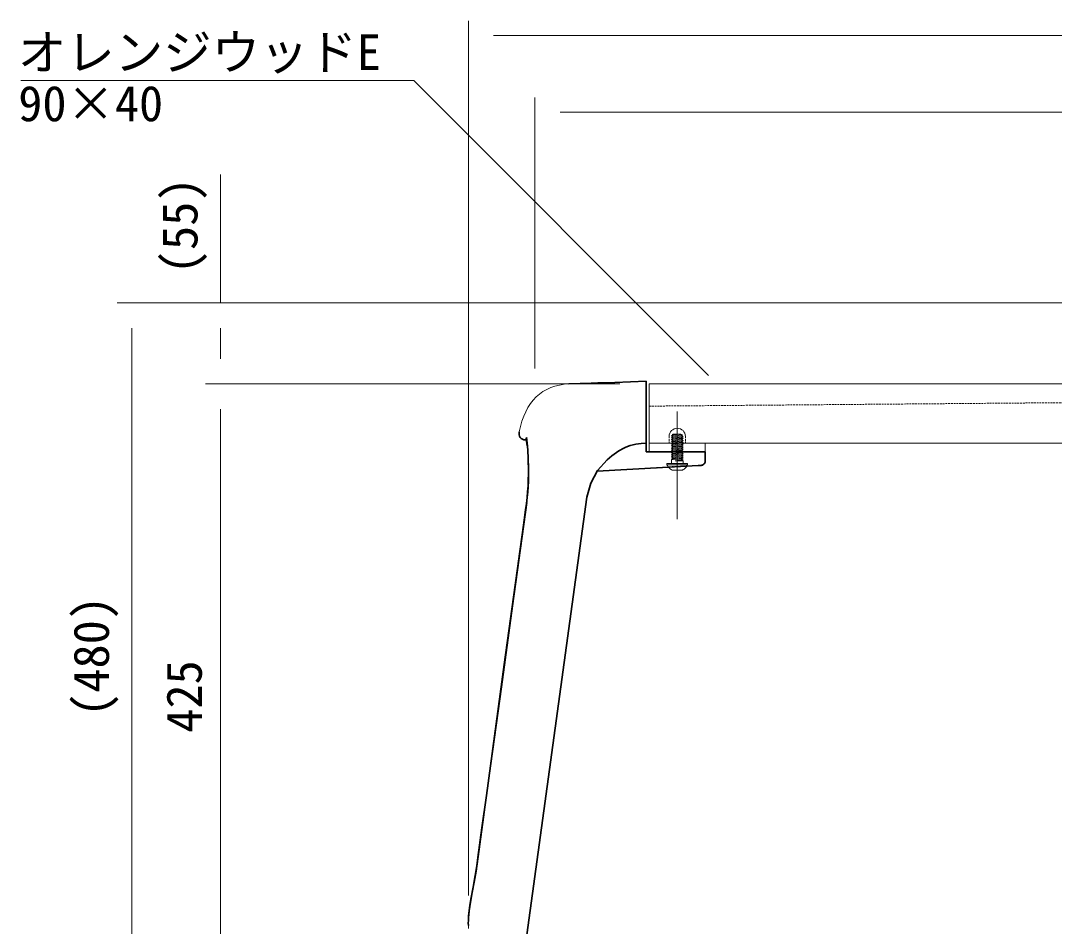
# Model space of a CAD drawing. Units: millimetres, scale not verified. Extents: x -2100 to 2100, y -1485 to 1485.
# Drawn here: x -1579 to -879, y 226 to 840 of the extents above; entities that cross this region are included whole.
import ezdxf
from ezdxf.enums import TextEntityAlignment as Align

# ---------------------------------------------------------------- set-up
doc = ezdxf.new("R2010")
doc.units = ezdxf.units.MM
doc.header["$LTSCALE"] = 5
doc.linetypes.add('USER1', pattern=[50.8, 31.75, -6.35, 6.35, -6.35])
doc.linetypes.add('USER2', pattern=[0.375, 0.25, -0.125])
for name, color, linetype, lineweight in [('0-A_D-STR', 1, 'Continuous', 18), ('0-B_D-BMK', 2, 'USER1', 13), ('0-C_D-STR-HIDDEN', 2, 'USER2', 13), ('0-D_D-STR-HTXT', 7, 'Continuous', 13), ('0-F_D-STR-DIM', 7, 'Continuous', 13), ('1-1_AM_5', 7, 'Continuous', 13)]:
    doc.layers.add(name, color=color, linetype=linetype, lineweight=lineweight)
doc.styles.add('ＭＳ ゴシック', font='')
doc.styles.get('ＭＳ ゴシック').set_extended_font_data('MS Gothic')

msp = doc.modelspace()

# ---------------------------------------------------------------- linework, layer by layer
at = {"layer": '0-A_D-STR', "lineweight": 30}
for p, q in [((-1155.022, 595.48), (-1176.21, 594.74)), ((-1155.022, 560.41), (-1155.022, 595.48)), ((-1207.352, 593.652), (-1199.676, 593.92)), ((-1199.676, 593.92), (-1196.882, 594.018)), ((-1186.981, 594.364), (-1187.077, 594.36)), ((-1155.022, 558.471), (-1155.022, 560.41)), ((-1236.117, 555.744), (-1236.814, 555.805)), ((-1158.325, 553.358), (-1155.022, 553.473)), ((-1155.022, 547.648), (-1155.022, 553.473)), ((-1178.261, 545.095), (-1173.574, 548.301)), ((-1155.022, 547.648), (-1119.848, 547.648)), ((-1119.848, 547.648), (-1115.022, 547.648)), ((-1115.022, 547.648), (-1115.022, 541.488)), ((-1119.796, 538.39), (-1188.147, 534.653)), ((-1119.796, 538.39), (-1119.052, 538.429)), ((-1235.793, 220.534), (-1195.124, 517.103))]:
    msp.add_line(p, q, dxfattribs=at)
at = {"layer": '0-A_D-STR', "lineweight": 5}
msp.add_line((-1126.977, 538.964), (-1140.977, 538.964), dxfattribs=at)
at = {"layer": '0-A_D-STR', "lineweight": 30}
for points in [[(-1187.077, 594.36), (-1187.7, 594.339), (-1196.882, 594.018)], [(-1176.21, 594.74), (-1186.412, 594.384), (-1187.077, 594.36)], [(-1155.022, 553.473), (-1155.022, 553.577), (-1155.022, 553.874), (-1155.022, 554.338), (-1155.022, 554.936), (-1155.022, 555.66), (-1155.022, 556.508), (-1155.022, 557.456), (-1155.022, 558.471)], [(-1173.574, 548.301), (-1173.56, 548.309), (-1173.546, 548.318), (-1173.532, 548.326), (-1173.518, 548.334), (-1173.504, 548.343), (-1173.49, 548.351), (-1173.475, 548.359), (-1173.461, 548.368), (-1173.447, 548.376), (-1173.433, 548.384), (-1173.419, 548.393), (-1173.405, 548.401), (-1173.391, 548.409), (-1173.377, 548.418), (-1173.363, 548.426), (-1173.349, 548.434), (-1173.335, 548.442), (-1173.321, 548.451), (-1173.307, 548.459), (-1173.292, 548.467), (-1173.278, 548.476), (-1173.264, 548.484), (-1173.25, 548.492), (-1173.236, 548.5), (-1173.222, 548.509), (-1173.208, 548.517), (-1173.194, 548.525), (-1173.18, 548.533), (-1173.166, 548.541), (-1173.151, 548.55), (-1173.137, 548.558), (-1173.123, 548.566), (-1173.109, 548.574), (-1173.095, 548.582), (-1173.081, 548.591), (-1173.066, 548.599), (-1173.052, 548.607), (-1173.038, 548.615), (-1173.024, 548.623)], [(-1173.024, 548.623), (-1173.01, 548.632), (-1172.996, 548.64), (-1172.981, 548.648), (-1172.967, 548.656), (-1172.953, 548.664), (-1172.939, 548.672), (-1172.925, 548.681), (-1172.91, 548.689), (-1172.896, 548.697), (-1172.882, 548.705), (-1172.868, 548.713), (-1172.853, 548.721), (-1172.839, 548.729), (-1172.825, 548.738), (-1172.811, 548.746), (-1172.796, 548.754), (-1172.782, 548.762), (-1172.768, 548.77), (-1172.754, 548.778), (-1172.739, 548.786), (-1172.725, 548.794)], [(-1195.124, 517.103), (-1192.614, 526.413), (-1187.923, 534.974), (-1181.443, 542.388), (-1178.261, 545.095)], [(-1147.172, 536.955), (-1147.119, 536.958), (-1137.389, 537.468), (-1136.434, 537.518)], [(-1119.052, 538.429), (-1118.427, 538.462), (-1118.234, 538.472), (-1118.065, 538.481), (-1117.865, 538.491)], [(-1236.725, 508.75), (-1237.507, 503.05), (-1239.084, 491.554), (-1240.654, 480.107), (-1242.219, 468.701), (-1243.782, 457.309), (-1251.139, 403.68), (-1263.301, 315.037), (-1266.306, 293.134), (-1269.074, 272.955), (-1269.83, 267.446), (-1270.874, 260.768), (-1272.25, 253.022), (-1273.729, 244.798), (-1274.391, 240.744), (-1274.928, 236.908), (-1275.301, 233.454), (-1275.499, 230.559), (-1275.548, 228.407), (-1275.506, 227.176), (-1275.474, 226.951)]]:
    msp.add_lwpolyline(points, dxfattribs=at)
at = {"layer": '0-A_D-STR', "lineweight": 5}
for points in [[(-1131.601, 559.764), (-1136.895, 559.764), (-1137.436, 559.452), (-1136.895, 559.139), (-1137.977, 558.514), (-1130.519, 559.139)], [(-1130.519, 559.139), (-1137.977, 558.514), (-1136.895, 557.889), (-1131.06, 558.514)], [(-1131.06, 558.514), (-1136.895, 557.889), (-1137.977, 557.264), (-1129.977, 557.889)], [(-1129.977, 557.889), (-1137.977, 557.264), (-1136.895, 556.639), (-1131.06, 557.264)], [(-1131.06, 557.264), (-1136.895, 556.639), (-1137.977, 556.014), (-1129.977, 556.639)], [(-1129.977, 556.639), (-1137.977, 556.014), (-1136.895, 555.389), (-1131.06, 556.014)], [(-1131.06, 556.014), (-1136.895, 555.389), (-1137.977, 554.764), (-1129.977, 555.389)], [(-1129.977, 555.389), (-1137.977, 554.764), (-1136.895, 554.139), (-1131.06, 554.764)], [(-1131.06, 554.764), (-1136.895, 554.139), (-1137.977, 553.514), (-1129.977, 554.139)], [(-1129.977, 554.139), (-1137.977, 553.514), (-1136.895, 552.889), (-1131.06, 553.514)], [(-1131.06, 553.514), (-1136.895, 552.889), (-1137.977, 552.264), (-1129.977, 552.889)], [(-1129.977, 552.889), (-1137.977, 552.264), (-1136.895, 551.639), (-1131.06, 552.264)], [(-1131.06, 552.264), (-1136.895, 551.639), (-1137.977, 551.014), (-1129.977, 551.639)], [(-1129.977, 551.639), (-1137.977, 551.014), (-1136.895, 550.389), (-1131.06, 551.014)], [(-1131.06, 551.014), (-1136.895, 550.389), (-1137.977, 549.764), (-1129.977, 550.389)], [(-1129.977, 550.389), (-1137.977, 549.764), (-1136.895, 549.139), (-1131.06, 549.764)], [(-1131.06, 549.764), (-1136.895, 549.139), (-1137.977, 548.514), (-1129.977, 549.139)], [(-1129.977, 549.139), (-1137.977, 548.514), (-1136.895, 547.889), (-1131.06, 548.514)], [(-1131.06, 548.514), (-1136.895, 547.889), (-1137.977, 547.264), (-1129.977, 547.889)], [(-1129.977, 547.889), (-1137.977, 547.264), (-1136.895, 546.639), (-1131.06, 547.264)], [(-1131.06, 547.264), (-1136.895, 546.639), (-1137.977, 546.014), (-1129.977, 546.639)], [(-1129.977, 546.639), (-1137.977, 546.014), (-1136.895, 545.389), (-1131.06, 546.014)], [(-1126.977, 539.764), (-1126.977, 538.964), (-1127.267, 538.357), (-1127.601, 537.795), (-1127.98, 537.277), (-1128.403, 536.805), (-1128.871, 536.377), (-1129.383, 535.995), (-1129.939, 535.657), (-1130.54, 535.364), (-1137.415, 535.364), (-1138.016, 535.657), (-1138.572, 535.995), (-1139.084, 536.377), (-1139.552, 536.805), (-1139.975, 537.277), (-1140.353, 537.795), (-1140.688, 538.357), (-1140.977, 538.964), (-1140.977, 539.764)], [(-1131.06, 546.014), (-1136.895, 545.389), (-1137.977, 544.764), (-1129.977, 545.389)], [(-1129.977, 545.389), (-1137.977, 544.764), (-1136.895, 544.139), (-1131.06, 544.764)], [(-1131.06, 544.764), (-1136.895, 544.139), (-1137.977, 543.514), (-1129.977, 544.139)], [(-1129.977, 544.139), (-1137.977, 543.514), (-1136.895, 542.889), (-1131.06, 543.514)], [(-1131.06, 543.514), (-1136.895, 542.889), (-1137.977, 542.264), (-1129.977, 542.889)], [(-1129.977, 539.764), (-1129.977, 541.639), (-1131.06, 542.264), (-1129.977, 542.889), (-1137.977, 542.264), (-1137.977, 539.764)]]:
    msp.add_lwpolyline(points, close=True, dxfattribs=at)
for points in [[(-1137.436, 559.452), (-1133.977, 559.452), (-1136.895, 559.139)], [(-1129.977, 541.639), (-1135.436, 541.639), (-1131.06, 542.264)]]:
    msp.add_lwpolyline(points, dxfattribs=at)
at = {"layer": '0-A_D-STR', "lineweight": 9}
for points in [[(-1235.766, 513.294), (-1245.344, 443.45), (-1252.869, 388.57), (-1262.448, 318.724), (-1264.956, 300.431), (-1267.465, 282.138), (-1270.004, 263.856)], [(-1270.004, 263.856), (-1271.285, 256.357), (-1272.593, 249.229), (-1273.764, 242.676), (-1274.662, 236.902), (-1275.22, 232.103), (-1275.462, 228.44), (-1275.482, 226.024), (-1275.406, 224.916)]]:
    msp.add_lwpolyline(points, dxfattribs=at)
at = {"layer": '0-A_D-STR', "lineweight": 30}
for centre, radius, start, end in [((-1237.202, 559.86), 3.997, 160.91775, 275.46299), ((-1319.444, 541.683), 84.456, 359.3724, 10.60909), ((-1155.639, 520.442), 33.069, 94.66656, 121.07514), ((-1403.525, 534.165), 168.706, 351.33672, 2.23935), ((-1118.126, 541.602), 3.151, 299.38269, 325.32183), ((-1118.022, 541.488), 3.001, 325.98233, 0), ((-1118.022, 541.488), 3.001, 273, 294.80159), ((-1118.022, 541.488), 3.001, 294.80159, 298.7222)]:
    msp.add_arc(centre, radius, start, end, dxfattribs=at)
at = {"layer": '0-A_D-STR'}
msp.add_arc((-1133.977, 558.148), 5.5, 0, 180, dxfattribs=at)
at = {"layer": '0-A_D-STR', "lineweight": 9}
for centre, radius, start, end in [((-1366.349, 539.364), 131.63, 1.10785, 7.9568), ((-1391.709, 533.234), 157.203, 352.7134, 3.16292)]:
    msp.add_arc(centre, radius, start, end, dxfattribs=at)
msp.add_ellipse((-1061.407, 348.506), major_axis=(164.302, -239.544), ratio=0.317967, start_param=2.942064, end_param=3.4476167, dxfattribs=at)
at = {"layer": '0-B_D-BMK'}
for p, q in [((-1133.977, 575.121), (-1133.977, 502.172)), ((-1133.977, 522.942), (-1133.977, 571.334))]:
    msp.add_line(p, q, dxfattribs=at)
at = {"layer": '0-C_D-STR-HIDDEN'}
for p, q in [((-1139.477, 558.148), (-1139.477, 553.648)), ((-1128.477, 558.148), (-1128.477, 553.648))]:
    msp.add_line(p, q, dxfattribs=at)
msp.add_lwpolyline([(-1152.977, 553.648), (-1152.977, 578.648), (-552.977, 583.648), (47.023, 578.648), (47.023, 553.648)], dxfattribs=at)
at = {"layer": '0-D_D-STR-HTXT'}
msp.add_line((-1337.504, 799.126), (-1578.759, 799.126), dxfattribs=at)
msp.add_lwpolyline([(-1112.839, 599.462), (-1312.504, 799.126), (-1337.504, 799.126)], dxfattribs=at)
at = {"layer": '0-F_D-STR-DIM'}
msp.add_line((-1128.477, 553.648), (22.523, 553.648), dxfattribs=at)
at = {"layer": '0-F_D-STR-DIM', "color": 1}
msp.add_lwpolyline([(-1152.977, 593.648), (47.023, 593.648), (47.023, 553.648), (-1152.977, 553.648)], close=True, dxfattribs=at)
at = {"layer": '0-F_D-STR-DIM'}
msp.add_lwpolyline([(-1152.977, 553.648), (-1114.977, 553.648), (-1114.977, 547.648), (-1152.977, 547.648)], close=True, dxfattribs=at)
at = {"layer": '1-1_AM_5'}
for p, q in [((-1275.506, 247.176), (-1275.507, 839.652)), ((-1258.507, 829.652), (152.571, 829.653)), ((-1230.38, 604.077), (-1230.38, 787.616)), ((-1213.38, 777.616), (107.426, 777.616)), ((-1443.449, 648.515), (-1443.449, 735.388)), ((-637.385, 648.526), (-1513.449, 648.526)), ((-637.991, 648.515), (-1453.449, 648.515)), ((-1503.449, 631.526), (-1503.449, 186.123)), ((-1443.449, 610.648), (-1443.449, 631.515)), ((-1172.977, 593.648), (-1453.449, 593.648)), ((-1172.977, 593.648), (-1453.449, 593.648)), ((-1443.449, 186.123), (-1443.449, 576.648))]:
    msp.add_line(p, q, dxfattribs=at)

# ---------------------------------------------------------------- texts
at = {"layer": '0-D_D-STR-HTXT', "style": 'ＭＳ ゴシック'}
for s, p in [('オレンジウッドE', (-1580.659, 799.071)), ('90×40', (-1580.409, 764.355))]:
    msp.add_text(s, height=24.05, dxfattribs=at).set_placement(p, align=Align.BOTTOM_LEFT)
at = {"layer": '1-1_AM_5', "style": 'ＭＳ ゴシック'}
for s, p in [('(55)', (-1451.755, 668.027)), ('(480)', (-1511.755, 368.274)), ('425', (-1448.823, 357.46))]:
    msp.add_text(s, height=24.05, rotation=90, dxfattribs=at).set_placement(p, align=Align.BOTTOM_LEFT)

doc.saveas('drawing.dxf')
